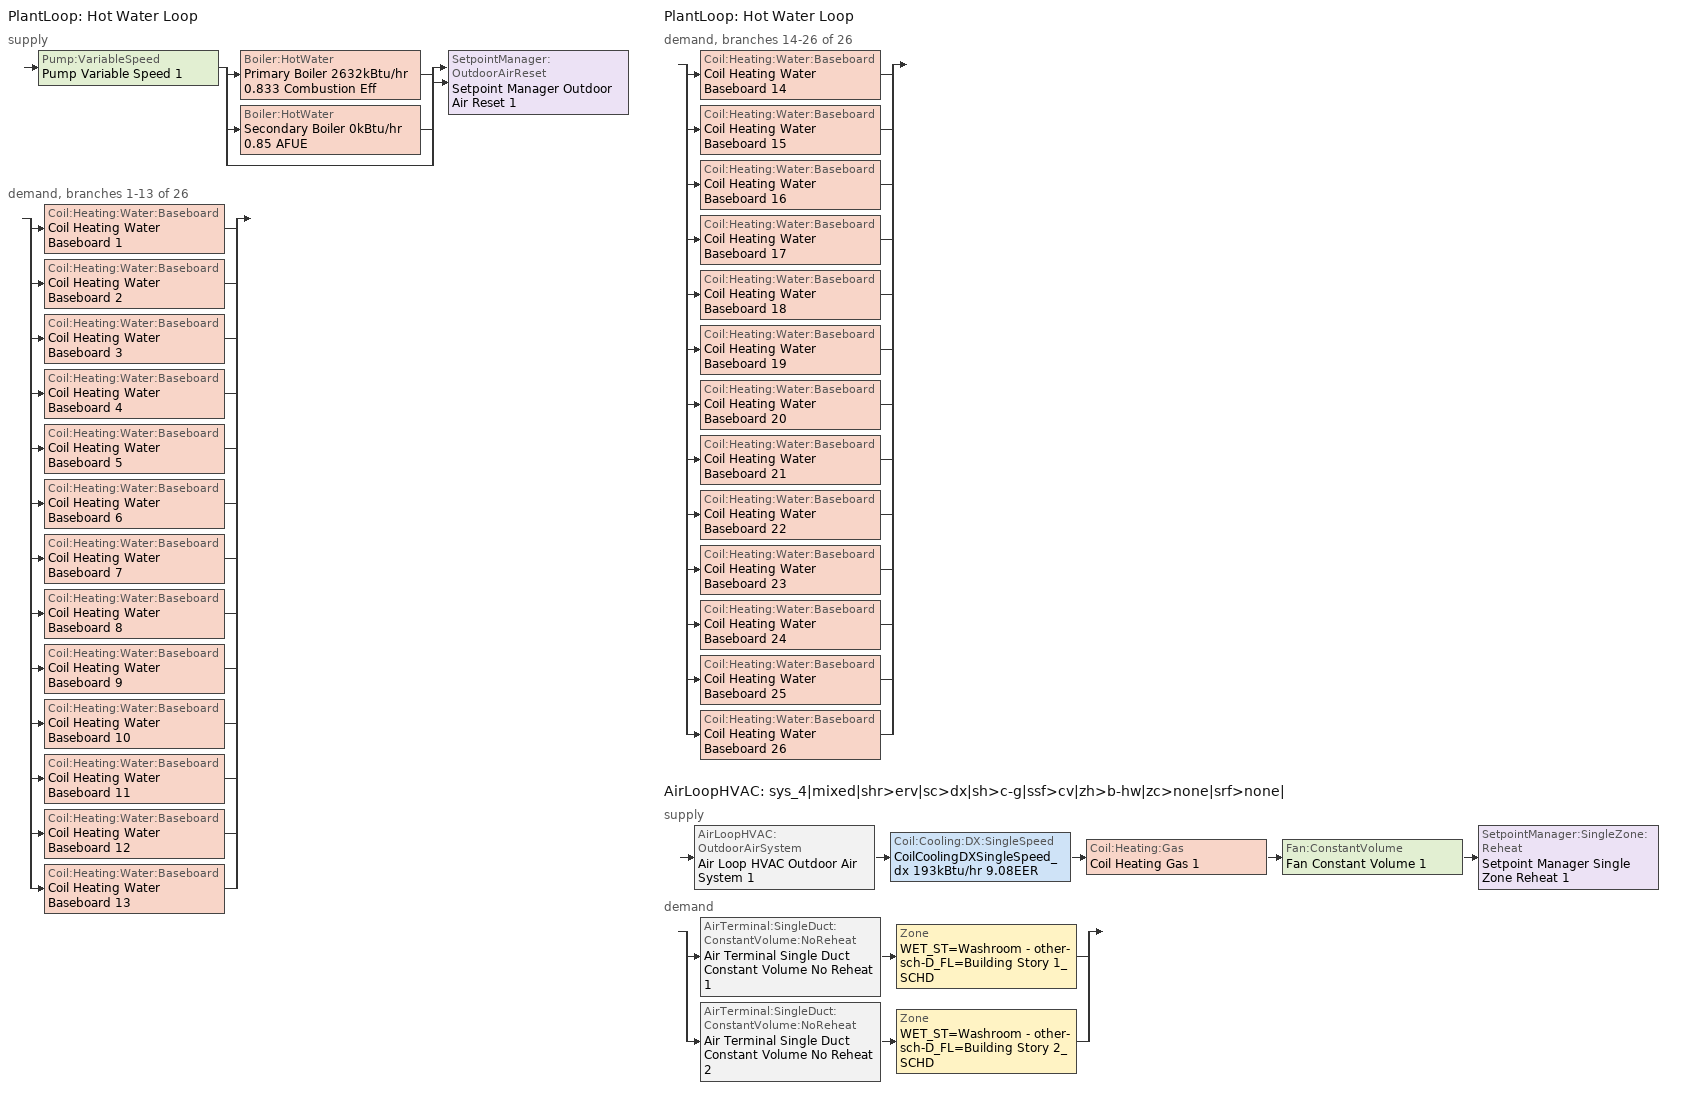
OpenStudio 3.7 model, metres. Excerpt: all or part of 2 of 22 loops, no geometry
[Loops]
PlantLoop 'Hot Water Loop'
 supply: Pump:VariableSpeed 'Pump Variable Speed 1' > split
  | Boiler:HotWater 'Primary Boiler 2632kBtu/hr 0.833 Combustion Eff'
  | Boiler:HotWater 'Secondary Boiler 0kBtu/hr 0.85 AFUE'
  | bypass
  join > SetpointManager:OutdoorAirReset 'Setpoint Manager Outdoor Air Reset 1'
 demand, branches 1-13 of 26: split
  | Coil:Heating:Water:Baseboard 'Coil Heating Water Baseboard 1'
  | Coil:Heating:Water:Baseboard 'Coil Heating Water Baseboard 2'
  | Coil:Heating:Water:Baseboard 'Coil Heating Water Baseboard 3'
  | Coil:Heating:Water:Baseboard 'Coil Heating Water Baseboard 4'
  | Coil:Heating:Water:Baseboard 'Coil Heating Water Baseboard 5'
  | Coil:Heating:Water:Baseboard 'Coil Heating Water Baseboard 6'
  | Coil:Heating:Water:Baseboard 'Coil Heating Water Baseboard 7'
  | Coil:Heating:Water:Baseboard 'Coil Heating Water Baseboard 8'
  | Coil:Heating:Water:Baseboard 'Coil Heating Water Baseboard 9'
  | Coil:Heating:Water:Baseboard 'Coil Heating Water Baseboard 10'
  | Coil:Heating:Water:Baseboard 'Coil Heating Water Baseboard 11'
  | Coil:Heating:Water:Baseboard 'Coil Heating Water Baseboard 12'
  | Coil:Heating:Water:Baseboard 'Coil Heating Water Baseboard 13'
PlantLoop 'Hot Water Loop'
 demand, branches 14-26 of 26: split
  | Coil:Heating:Water:Baseboard 'Coil Heating Water Baseboard 14'
  | Coil:Heating:Water:Baseboard 'Coil Heating Water Baseboard 15'
  | Coil:Heating:Water:Baseboard 'Coil Heating Water Baseboard 16'
  | Coil:Heating:Water:Baseboard 'Coil Heating Water Baseboard 17'
  | Coil:Heating:Water:Baseboard 'Coil Heating Water Baseboard 18'
  | Coil:Heating:Water:Baseboard 'Coil Heating Water Baseboard 19'
  | Coil:Heating:Water:Baseboard 'Coil Heating Water Baseboard 20'
  | Coil:Heating:Water:Baseboard 'Coil Heating Water Baseboard 21'
  | Coil:Heating:Water:Baseboard 'Coil Heating Water Baseboard 22'
  | Coil:Heating:Water:Baseboard 'Coil Heating Water Baseboard 23'
  | Coil:Heating:Water:Baseboard 'Coil Heating Water Baseboard 24'
  | Coil:Heating:Water:Baseboard 'Coil Heating Water Baseboard 25'
  | Coil:Heating:Water:Baseboard 'Coil Heating Water Baseboard 26'
AirLoopHVAC 'sys_4|mixed|shr>erv|sc>dx|sh>c-g|ssf>cv|zh>b-hw|zc>none|srf>none|'
 supply: AirLoopHVAC:OutdoorAirSystem 'Air Loop HVAC Outdoor Air System 1' > Coil:Cooling:DX:SingleSpeed 'CoilCoolingDXSingleSpeed_dx 193kBtu/hr 9.08EER' > Coil:Heating:Gas 'Coil Heating Gas 1' > Fan:ConstantVolume 'Fan Constant Volume 1' > SetpointManager:SingleZone:Reheat 'Setpoint Manager Single Zone Reheat 1'
 demand: split
  | AirTerminal:SingleDuct:ConstantVolume:NoReheat 'Air Terminal Single Duct Constant Volume No Reheat 1' > Zone 'WET_ST=Washroom - other-sch-D_FL=Building Story 1_SCHD'
  | AirTerminal:SingleDuct:ConstantVolume:NoReheat 'Air Terminal Single Duct Constant Volume No Reheat 2' > Zone 'WET_ST=Washroom - other-sch-D_FL=Building Story 2_SCHD'
[Sizing:Zone] Zone Cooling Design Supply Air Temperature Input Method=TemperatureDifference; Zone Cooling Design Supply Air Temperature {C}=14; Zone Cooling Design Supply Air Temperature Difference {deltaC}=11; Zone Heating Design Supply Air Temperature Input Method=TemperatureDifference; Zone Heating Design Supply Air Temperature {C}=40; Zone Heating Design Supply Air Temperature Difference {deltaC}=21; Zone Cooling Design Supply Air Humidity Ratio {kg-H2O/kg-air}=0.0085; Zone Heating Design Supply Air Humidity Ratio {kg-H2O/kg-air}=0.008; Zone Heating Sizing Factor=1.3; Zone Cooling Sizing Factor=1.1; Cooling Design Air Flow Method=DesignDay; Heating Design Air Flow Method=DesignDay; Account for Dedicated Outdoor Air System=No; Dedicated Outdoor Air System Control Strategy=NeutralSupplyAir; Dedicated Outdoor Air Low Setpoint Temperature for Design {C}=autosize; Dedicated Outdoor Air High Setpoint Temperature for Design {C}=autosize; Zone Load Sizing Method=Sensible Load Only No Latent Load; Zone Latent Cooling Design Supply Air Humidity Ratio Input Method=HumidityRatioDifference; Zone Cooling Design Supply Air Humidity Ratio Difference {kgWater/kgDryAir}=0.005; Zone Latent Heating Design Supply Air Humidity Ratio Input Method=HumidityRatioDifference; Zone Humidification Design Supply Air Humidity Ratio Difference {kgWater/kgDryAir}=0.005
WET_ST=Washroom - other-sch-D_FL=Building Story 1_SCHD; WET_ST=Washroom - other-sch-D_FL=Building Story 2_SCHD
[Zone equipment]
WET_ST=Washroom - other-sch-D_FL=Building Story 1_SCHD: Zone HVAC Baseboard Convective Water 1, Air Terminal Single Duct Constant Volume No Reheat 1
WET_ST=Washroom - other-sch-D_FL=Building Story 2_SCHD: Zone HVAC Baseboard Convective Water 2, Air Terminal Single Duct Constant Volume No Reheat 2
[PlantLoop]
Hot Water Loop: Fluid Type=Water; Glycol Concentration=0; Plant Loop Volume {m3}=Autocalculate; Load Distribution Scheme=Optimal
[Sizing:Plant]
Hot Water Loop: Loop Type=Heating; Design Loop Exit Temperature {C}=82; Loop Design Temperature Difference {deltaC}=16; Sizing Option=NonCoincident; Zone Timesteps in Averaging Window=1; Coincident Sizing Factor Mode=None
[Pump:VariableSpeed]
Pump Variable Speed 1: Rated Pump Head {Pa}=210100; Motor Efficiency=0.895; Pump Control Type=Intermittent; Skin Loss Radiative Fraction=0.5; Design Power Sizing Method=PowerPerFlowPerPressure; Design Electric Power per Unit Flow Rate {W/(m3/s)}=348701.1; Design Shaft Power per Unit Flow Rate per Unit Head {W-s/m3-Pa}=1.28205; Design Minimum Flow Rate Fraction=0
[Boiler:HotWater] Fuel Type=NaturalGas; Normalized Boiler Efficiency Curve=BOILER-EFFFPLR-NECB2011; Water Outlet Upper Temperature Limit {C}=99; On Cycle Parasitic Electric Load {W}=0; Off Cycle Parasitic Fuel Load {W}=0; Sizing Factor=1
Name | Nominal Capacity {W} | Nominal Thermal Efficiency | Minimum Part Load Ratio | Boiler Flow Mode
Primary Boiler 2632kBtu/hr 0.833 Combustion Eff | 771371 | 0.826 | 0.25 | LeavingSetpointModulated
Secondary Boiler 0kBtu/hr 0.85 AFUE | 0.001 | 0.85 |  | ConstantFlow
[SetpointManager:OutdoorAirReset]
Setpoint Manager Outdoor Air Reset 1: Control Variable=Temperature; Setpoint at Outdoor Low Temperature {C}=82; Outdoor Low Temperature {C}=-16; Setpoint at Outdoor High Temperature {C}=60; Outdoor High Temperature {C}=0; Setpoint Node or NodeList=Hot Water Loop Supply Outlet Node
[AirLoopHVAC]
sys_4|mixed|shr>erv|sc>dx|sh>c-g|ssf>cv|zh>b-hw|zc>none|srf>none|: Availability Schedule=sys_4|mixed|shr>none|sc>dx|sh>c-g|ssf>cv|zh>b-hw|zc>none|srf>none| Occ Sch; Design Supply Air Flow Rate {m3/s}=autosize; Design Return Air Flow Fraction of Supply Air Flow=1
[Sizing:System]
sys_4|mixed|shr>erv|sc>dx|sh>c-g|ssf>cv|zh>b-hw|zc>none|srf>none|: Type of Load to Size On=Sensible; Design Outdoor Air Flow Rate {m3/s}=Autosize; Central Heating Maximum System Air Flow Ratio=1; Preheat Design Temperature {C}=7; Preheat Design Humidity Ratio {kg-H2O/kg-Air}=0.008; Precool Design Temperature {C}=13; Precool Design Humidity Ratio {kg-H2O/kg-Air}=0.008; Central Cooling Design Supply Air Temperature {C}=13; Central Heating Design Supply Air Temperature {C}=43; Sizing Option=NonCoincident; 100% Outdoor Air in Cooling=No; 100% Outdoor Air in Heating=No; Central Cooling Design Supply Air Humidity Ratio {kg-H2O/kg-Air}=0.0085; Central Heating Design Supply Air Humidity Ratio {kg-H2O/kg-Air}=0.008; Cooling Design Air Flow Method=DesignDay; Cooling Design Air Flow Rate {m3/s}=0; Heating Design Air Flow Method=DesignDay; Heating Design Air Flow Rate {m3/s}=0; System Outdoor Air Method=ZoneSum; Zone Maximum Outdoor Air Fraction=1; Cooling Supply Air Flow Rate Per Floor Area {m3/s-m2}=0.00996765; Cooling Fraction of Autosized Cooling Supply Air Flow Rate=1; Cooling Supply Air Flow Rate Per Unit Cooling Capacity {m3/s-W}=3.94755e-05; Heating Supply Air Flow Rate Per Floor Area {m3/s-m2}=0.00996765; Heating Fraction of Autosized Heating Supply Air Flow Rate=1; Heating Fraction of Autosized Cooling Supply Air Flow Rate=1; Heating Supply Air Flow Rate Per Unit Heating Capacity {m3/s-W}=3.15882e-05; Cooling Design Capacity Method=CoolingDesignCapacity; Cooling Design Capacity {W}=autosize; Cooling Design Capacity Per Floor Area {W/m2}=234.7; Fraction of Autosized Cooling Design Capacity=1; Heating Design Capacity Method=HeatingDesignCapacity; Heating Design Capacity {W}=autosize; Heating Design Capacity Per Floor Area {W/m2}=157; Fraction of Autosized Heating Design Capacity=1; Central Cooling Capacity Control Method=OnOff; Occupant Diversity=autosize
[Fan:ConstantVolume]
Fan Constant Volume 1: Availability Schedule=Always On Discrete; Fan Total Efficiency=0.39975; Pressure Rise {Pa}=640; Maximum Flow Rate {m3/s}=AutoSize; Motor Efficiency=0.615
[Coil:Cooling:DX:SingleSpeed]
CoilCoolingDXSingleSpeed_dx 193kBtu/hr 9.08EER: Availability Schedule=Always On Discrete; Rated Total Cooling Capacity {W}=autosize; Rated Sensible Heat Ratio=autosize; Rated COP {W/W}=3.16032; Rated Air Flow Rate {m3/s}=autosize; Rated Evaporator Fan Power Per Volume Flow Rate 2017 {W/(m3/s)}=773.3; Rated Evaporator Fan Power Per Volume Flow Rate 2023 {W/(m3/s)}=934.4; Total Cooling Capacity Function of Temperature Curve=DXCOOL-NECB2011-REF-CAPFT; Total Cooling Capacity Function of Flow Fraction Curve=DXCOOL-NECB2011-REF-CAPFFLOW; Energy Input Ratio Function of Temperature Curve=DXCOOL-NECB2011-REF-COOLEIRFT; Energy Input Ratio Function of Flow Fraction Curve=DXCOOL-NECB2011-REF-COOLEIRFFLOW; Part Load Fraction Correlation Curve=DXCOOL-NECB2011-REF-COOLPLFFPLR; Minimum Outdoor Dry-Bulb Temperature for Compressor Operation {C}=-25; Nominal Time for Condensate Removal to Begin {s}=0; Ratio of Initial Moisture Evaporation Rate and Steady State Latent Capacity=0; Maximum Cycling Rate {cycles/hr}=0; Latent Capacity Time Constant {s}=0; Condenser Type=AirCooled; Evaporative Condenser Effectiveness=0.9; Evaporative Condenser Air Flow Rate {m3/s}=autosize; Evaporative Condenser Pump Rated Power Consumption {W}=autosize; Crankcase Heater Capacity {W}=0; Maximum Outdoor Dry-Bulb Temperature for Crankcase Heater Operation {C}=10; Basin Heater Capacity {W/K}=0; Basin Heater Setpoint Temperature {C}=2
[Coil:Heating:Gas]
Coil Heating Gas 1: Availability Schedule=Always On Discrete; Gas Burner Efficiency=0.81; Nominal Capacity {W}=AutoSize; On Cycle Parasitic Electric Load {W}=0; Part Load Fraction Correlation Curve=FURNACE-EFFPLR-NECB2011; Off Cycle Parasitic Gas Load {W}=0
[Controller:OutdoorAir]
Controller Outdoor Air 1: Minimum Outdoor Air Flow Rate {m3/s}=autosize; Maximum Outdoor Air Flow Rate {m3/s}=Autosize; Economizer Control Type=DifferentialEnthalpy; Economizer Control Action Type=ModulateFlow; Lockout Type=NoLockout; Minimum Limit Type=FixedMinimum; Minimum Outdoor Air Schedule=sys_4|mixed|shr>none|sc>dx|sh>c-g|ssf>cv|zh>b-hw|zc>none|srf>none| Occ Sch; Controller Mechanical Ventilation=Controller Mechanical Ventilation 1; High Humidity Control=No; Heat Recovery Bypass Control Type=BypassWhenOAFlowGreaterThanMinimum; Economizer Operation Staging=InterlockedWithMechanicalCooling
[Controller:MechanicalVentilation]
Controller Mechanical Ventilation 1: Availability Schedule=Always On Discrete; System Outdoor Air Method=ZoneSum
[AirLoopHVAC:OutdoorAirSystem]
Air Loop HVAC Outdoor Air System 1: Controller=Controller Outdoor Air 1
[SetpointManager:SingleZone:Reheat]
Setpoint Manager Single Zone Reheat 1: Minimum Supply Air Temperature {C}=13; Maximum Supply Air Temperature {C}=43; Control Zone=WET_ST=Washroom - other-sch-D_FL=Building Story 1_SCHD; Setpoint Node or NodeList=sys_4|mixed|shr>erv|sc>dx|sh>c-g|ssf>cv|zh>b-hw|zc>none|srf>none| Supply Outlet Node
[Coil:Heating:Water:Baseboard] Heating Design Capacity Method=HeatingDesignCapacity; Heating Design Capacity {W}=autosize; Heating Design Capacity Per Floor Area {W/m2}=0; Fraction of Autosized Heating Design Capacity=0.8
Coil Heating Water Baseboard 1; Coil Heating Water Baseboard 2; Coil Heating Water Baseboard 3; Coil Heating Water Baseboard 4; Coil Heating Water Baseboard 5; Coil Heating Water Baseboard 6; Coil Heating Water Baseboard 7; Coil Heating Water Baseboard 8; Coil Heating Water Baseboard 9; Coil Heating Water Baseboard 10; Coil Heating Water Baseboard 11; Coil Heating Water Baseboard 12; Coil Heating Water Baseboard 13; Coil Heating Water Baseboard 14; Coil Heating Water Baseboard 15; Coil Heating Water Baseboard 16; Coil Heating Water Baseboard 17; Coil Heating Water Baseboard 18; Coil Heating Water Baseboard 19; Coil Heating Water Baseboard 20; Coil Heating Water Baseboard 21; Coil Heating Water Baseboard 22; Coil Heating Water Baseboard 23; Coil Heating Water Baseboard 24; Coil Heating Water Baseboard 25; Coil Heating Water Baseboard 26
[ZoneHVAC:Baseboard:Convective:Water] Availability Schedule=Always On Discrete
Name | Heating Coil
Zone HVAC Baseboard Convective Water 1 | Coil Heating Water Baseboard 1
Zone HVAC Baseboard Convective Water 2 | Coil Heating Water Baseboard 2
Zone HVAC Baseboard Convective Water 3 | Coil Heating Water Baseboard 3
Zone HVAC Baseboard Convective Water 4 | Coil Heating Water Baseboard 4
Zone HVAC Baseboard Convective Water 5 | Coil Heating Water Baseboard 5
Zone HVAC Baseboard Convective Water 6 | Coil Heating Water Baseboard 6
Zone HVAC Baseboard Convective Water 7 | Coil Heating Water Baseboard 7
Zone HVAC Baseboard Convective Water 8 | Coil Heating Water Baseboard 8
Zone HVAC Baseboard Convective Water 9 | Coil Heating Water Baseboard 9
Zone HVAC Baseboard Convective Water 10 | Coil Heating Water Baseboard 10
Zone HVAC Baseboard Convective Water 11 | Coil Heating Water Baseboard 11
Zone HVAC Baseboard Convective Water 12 | Coil Heating Water Baseboard 12
Zone HVAC Baseboard Convective Water 13 | Coil Heating Water Baseboard 13
Zone HVAC Baseboard Convective Water 14 | Coil Heating Water Baseboard 14
Zone HVAC Baseboard Convective Water 15 | Coil Heating Water Baseboard 15
Zone HVAC Baseboard Convective Water 16 | Coil Heating Water Baseboard 16
Zone HVAC Baseboard Convective Water 17 | Coil Heating Water Baseboard 17
Zone HVAC Baseboard Convective Water 18 | Coil Heating Water Baseboard 18
Zone HVAC Baseboard Convective Water 19 | Coil Heating Water Baseboard 19
Zone HVAC Baseboard Convective Water 20 | Coil Heating Water Baseboard 20
Zone HVAC Baseboard Convective Water 21 | Coil Heating Water Baseboard 21
Zone HVAC Baseboard Convective Water 22 | Coil Heating Water Baseboard 22
Zone HVAC Baseboard Convective Water 23 | Coil Heating Water Baseboard 23
Zone HVAC Baseboard Convective Water 24 | Coil Heating Water Baseboard 24
Zone HVAC Baseboard Convective Water 25 | Coil Heating Water Baseboard 25
Zone HVAC Baseboard Convective Water 26 | Coil Heating Water Baseboard 26
[AirTerminal:SingleDuct:ConstantVolume:NoReheat] Availability Schedule=Always On Discrete; Maximum Air Flow Rate {m3/s}=AutoSize
Air Terminal Single Duct Constant Volume No Reheat 1; Air Terminal Single Duct Constant Volume No Reheat 2
[SetpointManager:OutdoorAirPretreat] Minimum Setpoint Temperature {C}=-99; Maximum Setpoint Temperature {C}=99; Minimum Setpoint Humidity Ratio {kgWater/kgDryAir}=1e-05; Maximum Setpoint Humidity Ratio {kgWater/kgDryAir}=1
Name | Setpoint Node or NodeList
Setpoint Manager Outdoor Air Pretreat 1 | sys_3|mixed|shr>none|sc>dx|sh>c-g|ssf>cv|zh>b-hw|zc>none|srf>none| ERV Primary Outlet Air Node
Setpoint Manager Outdoor Air Pretreat 2 | sys_3|mixed|shr>none|sc>dx|sh>c-g|ssf>cv|zh>b-hw|zc>none|srf>none| 1 ERV Primary Outlet Air Node
Setpoint Manager Outdoor Air Pretreat 3 | sys_3|mixed|shr>none|sc>dx|sh>c-g|ssf>cv|zh>b-hw|zc>none|srf>none| 10 ERV Primary Outlet Air Node
Setpoint Manager Outdoor Air Pretreat 4 | sys_3|mixed|shr>none|sc>dx|sh>c-g|ssf>cv|zh>b-hw|zc>none|srf>none| 11 ERV Primary Outlet Air Node
Setpoint Manager Outdoor Air Pretreat 5 | sys_3|mixed|shr>none|sc>dx|sh>c-g|ssf>cv|zh>b-hw|zc>none|srf>none| 12 ERV Primary Outlet Air Node
Setpoint Manager Outdoor Air Pretreat 6 | sys_3|mixed|shr>none|sc>dx|sh>c-g|ssf>cv|zh>b-hw|zc>none|srf>none| 13 ERV Primary Outlet Air Node
Setpoint Manager Outdoor Air Pretreat 7 | sys_3|mixed|shr>none|sc>dx|sh>c-g|ssf>cv|zh>b-hw|zc>none|srf>none| 14 ERV Primary Outlet Air Node
Setpoint Manager Outdoor Air Pretreat 8 | sys_3|mixed|shr>none|sc>dx|sh>c-g|ssf>cv|zh>b-hw|zc>none|srf>none| 15 ERV Primary Outlet Air Node
Setpoint Manager Outdoor Air Pretreat 9 | sys_3|mixed|shr>none|sc>dx|sh>c-g|ssf>cv|zh>b-hw|zc>none|srf>none| 16 ERV Primary Outlet Air Node
Setpoint Manager Outdoor Air Pretreat 10 | sys_3|mixed|shr>none|sc>dx|sh>c-g|ssf>cv|zh>b-hw|zc>none|srf>none| 17 ERV Primary Outlet Air Node
Setpoint Manager Outdoor Air Pretreat 11 | sys_3|mixed|shr>none|sc>dx|sh>c-g|ssf>cv|zh>b-hw|zc>none|srf>none| 2 ERV Primary Outlet Air Node
Setpoint Manager Outdoor Air Pretreat 12 | sys_3|mixed|shr>none|sc>dx|sh>c-g|ssf>cv|zh>b-hw|zc>none|srf>none| 3 ERV Primary Outlet Air Node
Setpoint Manager Outdoor Air Pretreat 13 | sys_3|mixed|shr>none|sc>dx|sh>c-g|ssf>cv|zh>b-hw|zc>none|srf>none| 4 ERV Primary Outlet Air Node
Setpoint Manager Outdoor Air Pretreat 14 | sys_3|mixed|shr>none|sc>dx|sh>c-g|ssf>cv|zh>b-hw|zc>none|srf>none| 5 ERV Primary Outlet Air Node
Setpoint Manager Outdoor Air Pretreat 15 | sys_3|mixed|shr>none|sc>dx|sh>c-g|ssf>cv|zh>b-hw|zc>none|srf>none| 6 ERV Primary Outlet Air Node
Setpoint Manager Outdoor Air Pretreat 16 | sys_3|mixed|shr>none|sc>dx|sh>c-g|ssf>cv|zh>b-hw|zc>none|srf>none| 7 ERV Primary Outlet Air Node
Setpoint Manager Outdoor Air Pretreat 17 | sys_3|mixed|shr>none|sc>dx|sh>c-g|ssf>cv|zh>b-hw|zc>none|srf>none| 8 ERV Primary Outlet Air Node
Setpoint Manager Outdoor Air Pretreat 18 | sys_3|mixed|shr>none|sc>dx|sh>c-g|ssf>cv|zh>b-hw|zc>none|srf>none| 9 ERV Primary Outlet Air Node
Setpoint Manager Outdoor Air Pretreat 19 | sys_4|mixed|shr>none|sc>dx|sh>c-g|ssf>cv|zh>b-hw|zc>none|srf>none| ERV Primary Outlet Air Node
Setpoint Manager Outdoor Air Pretreat 20 | sys_4|mixed|shr>none|sc>dx|sh>c-g|ssf>cv|zh>b-hw|zc>none|srf>none| 1 ERV Primary Outlet Air Node
[EnergyManagementSystem:Sensor] Output Variable or Output Meter Index Key=Environment; Output Variable or Output Meter=Site Outdoor Air Drybulb Temperature
OAT; OAT_1; OAT_2; OAT_3; OAT_4; OAT_5; OAT_6; OAT_7
[EnergyManagementSystem:Actuator] Actuated Component Type=Schedule:Year; Actuated Component Control Type=Schedule Value
Name | Actuated Component
sys3mixedshrnonescdxshcgssfcvzhbhwzcnonesrfnoneHtgSch0; sys3mixedshrnonescdxshcgssfcvzhbhwzcnonesrfnone15HtgSch0; sys3mixedshrnonescdxshcgssfcvzhbhwzcnonesrfnone5HtgSch0; sys3mixedshrnonescdxshcgssfcvzhbhwzcnonesrfnone7HtgSch0; sys4mixedshrnonescdxshcgssfcvzhbhwzcnonesrfnone1HtgSch0 | NECB-D-Thermostat Setpoint-Heating
sys3mixedshrnonescdxshcgssfcvzhbhwzcnonesrfnoneClgSch0; sys3mixedshrnonescdxshcgssfcvzhbhwzcnonesrfnone15ClgSch0; sys3mixedshrnonescdxshcgssfcvzhbhwzcnonesrfnone5ClgSch0; sys3mixedshrnonescdxshcgssfcvzhbhwzcnonesrfnone7ClgSch0; sys4mixedshrnonescdxshcgssfcvzhbhwzcnonesrfnone1ClgSch0 | NECB-D-Thermostat Setpoint-Cooling
sys3mixedshrnonescdxshcgssfcvzhbhwzcnonesrfnone13HtgSch0; sys3mixedshrnonescdxshcgssfcvzhbhwzcnonesrfnone2HtgSch0 | NECB-B-Thermostat Setpoint-Heating
sys3mixedshrnonescdxshcgssfcvzhbhwzcnonesrfnone13ClgSch0; sys3mixedshrnonescdxshcgssfcvzhbhwzcnonesrfnone2ClgSch0 | NECB-B-Thermostat Setpoint-Cooling
sys3mixedshrnonescdxshcgssfcvzhbhwzcnonesrfnone3HtgSch0 | NECB-C-Thermostat Setpoint-Heating
sys3mixedshrnonescdxshcgssfcvzhbhwzcnonesrfnone3ClgSch0 | NECB-C-Thermostat Setpoint-Cooling
[Schedule:Ruleset]
sys_4|mixed|shr>none|sc>dx|sh>c-g|ssf>cv|zh>b-hw|zc>none|srf>none| Occ Sch: Default Day Schedule=sys_4|mixed|shr>none|sc>dx|sh>c-g|ssf>cv|zh>b-hw|zc>none|srf>none| Occ Sch Default; Summer Design Day Schedule=sys_4|mixed|shr>none|sc>dx|sh>c-g|ssf>cv|zh>b-hw|zc>none|srf>none| Occ Sch Summer Design Day; Winter Design Day Schedule=sys_4|mixed|shr>none|sc>dx|sh>c-g|ssf>cv|zh>b-hw|zc>none|srf>none| Occ Sch Winter Design Day
[Schedule:Day]
sys_4|mixed|shr>none|sc>dx|sh>c-g|ssf>cv|zh>b-hw|zc>none|srf>none| Occ Sch Default: 9, 0, 0, 18, 0, 1, 19, 0, 0, 22, 0, 1, 24, 0, 0
sys_4|mixed|shr>none|sc>dx|sh>c-g|ssf>cv|zh>b-hw|zc>none|srf>none| Occ Sch Winter Design Day; sys_4|mixed|shr>none|sc>dx|sh>c-g|ssf>cv|zh>b-hw|zc>none|srf>none| Occ Sch Summer Design Day: 24, 0, 1
Schedule Day 122: 24, 0, 0
[Schedule:Rule]
Schedule Rule 104: Schedule Ruleset=sys_4|mixed|shr>none|sc>dx|sh>c-g|ssf>cv|zh>b-hw|zc>none|srf>none| Occ Sch; Rule Order=0; Day Schedule=Schedule Day 122; Apply Sunday=Yes; Apply Saturday=Yes; Date Specification Type=DateRange; Start Month=1; Start Day=1; End Month=12; End Day=31
[Schedule:Constant]
Always On Discrete: Value=1
[Curve:Biquadratic] Minimum Value of x=13; Maximum Value of x=24; Minimum Value of y=24; Maximum Value of y=46
Name | Coefficient1 Constant | Coefficient2 x | Coefficient3 x**2 | Coefficient4 y | Coefficient5 y**2 | Coefficient6 x*y
DXCOOL-NECB2011-REF-CAPFT | 0.867905 | 0.0142459 | 0.00055436 | -0.0075575 | 3.3e-05 | -0.0001918
DXCOOL-NECB2011-REF-COOLEIRFT | 0.114171 | 0.0281822 | -0.0004199 | 0.0214108 | 0.000161028 | -0.000679104
[Curve:Quadratic] Minimum Value of x=0.5; Maximum Value of x=1.5
Name | Coefficient1 Constant | Coefficient2 x | Coefficient3 x**2
DXCOOL-NECB2011-REF-CAPFFLOW | 0.8 | 0.2 | 0
DXCOOL-NECB2011-REF-COOLEIRFFLOW | 1.1552 | -0.1808 | 0.0256
[Curve:Cubic] Maximum Value of x=1
Name | Coefficient1 Constant | Coefficient2 x | Coefficient3 x**2 | Coefficient4 x**3 | Minimum Value of x
DXCOOL-NECB2011-REF-COOLPLFFPLR | 0.0277 | 4.9151 | -8.184 | 4.2702 | 0.7
BOILER-EFFFPLR-NECB2011 | 0.3831 | 2.0567 | -2.6469 | 1.2148 | 0
FURNACE-EFFPLR-NECB2011 | 0.722 | 0.8211 | -1.0396 | 0.5 | 0
